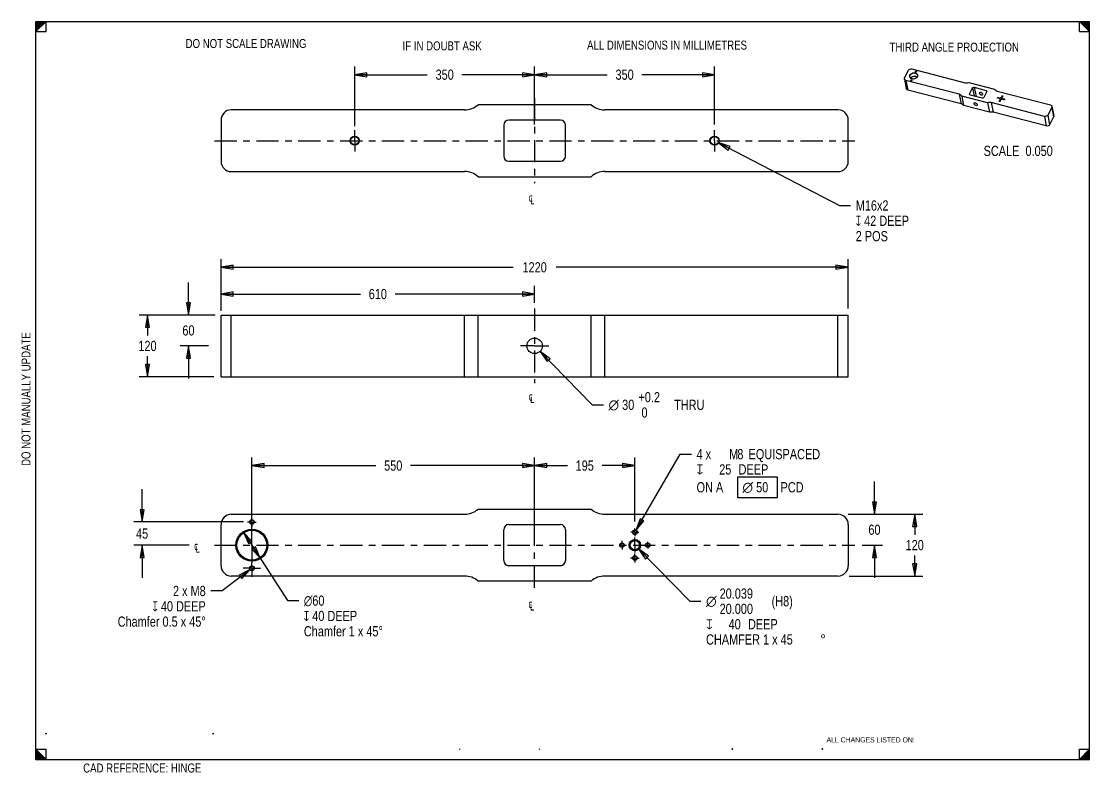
# Model space of a CAD drawing. Header units: inches. Extents: x 0.1 to 16.4, y 0.1 to 11.6.
import ezdxf

# ---------------------------------------------------------------- set-up
doc = ezdxf.new("R2010")
doc.units = ezdxf.units.IN
doc.header["$LTSCALE"] = 0.909449
doc.header["$MEASUREMENT"] = 0
doc.linetypes.add('CENTER', pattern=[0.6, 0.375, -0.075, 0.075, -0.075])
doc.layers.get('0').update_dxf_attribs({"linetype": 'CONTINUOUS'})
doc.layers.add('02___PRT_ALL_AXES', color=7, linetype='CONTINUOUS')
doc.styles.get("Standard").update_dxf_attribs({"font": 'txt', "width": 0.8})
doc.styles.add('TEXTSTYLE_1', font='gdt', dxfattribs={"width": 0.8})
doc.dimstyles.new('DIMSTYLE_1', dxfattribs={"dimtxt": 0.15625, "dimasz": 0.1875, "dimexe": 0.125, "dimexo": 0.0625, "dimgap": 0.078125, "dimtad": 0, "dimtih": 1, "dimtoh": 1, "dimlfac": 5, "dimzin": 4, "dimdsep": 46, "dimtxsty": 'STANDARD', "dimblk": 'CLOSED', "dimblk1": 'CLOSED', "dimblk2": 'CLOSED', "dimcen": 0.09, "dimadec": 0, "dimazin": 0, "dimtp": 0.01, "dimtm": 0.01, "dimtfac": 1, "dimtofl": 0, "dimtmove": 0, "dimatfit": 3, "dimldrblk": 'CLOSED', "dimfxl": 1, "dimtolj": 1, "dimtzin": 4, "dimarcsym": 0})
doc.dimstyles.new('DIMSTYLE_2', dxfattribs={"dimtxt": 0.15625, "dimasz": 0.1875, "dimexe": 0.125, "dimexo": 0.0625, "dimgap": 0.09, "dimtad": 0, "dimtih": 1, "dimtoh": 1, "dimlfac": 5, "dimzin": 4, "dimdsep": 46, "dimtxsty": 'STANDARD', "dimblk": 'CLOSED', "dimblk1": 'CLOSED', "dimblk2": 'CLOSED', "dimcen": 0.09, "dimadec": 0, "dimazin": 0, "dimtol": 1, "dimtp": 0.2, "dimtfac": 1, "dimtofl": 0, "dimtmove": 0, "dimatfit": 2, "dimldrblk": 'CLOSED', "dimfxl": 1, "dimtolj": 1, "dimtzin": 4, "dimarcsym": 0})
doc.dimstyles.new('DIMSTYLE_3', dxfattribs={"dimtxt": 0.15625, "dimasz": 0.1875, "dimexe": 0.125, "dimexo": 0.0625, "dimgap": 0.09, "dimtad": 0, "dimtih": 1, "dimtoh": 1, "dimlfac": 5, "dimzin": 4, "dimdsep": 46, "dimtxsty": 'STANDARD', "dimblk": 'CLOSED', "dimblk1": 'CLOSED', "dimblk2": 'CLOSED', "dimcen": 0.09, "dimadec": 0, "dimazin": 0, "dimtp": 0.01, "dimtm": 0.01, "dimtfac": 1, "dimtmove": 0, "dimatfit": 2, "dimldrblk": 'CLOSED', "dimfxl": 1, "dimtolj": 1, "dimtzin": 4, "dimarcsym": 0})
doc.dimstyles.new('DIMSTYLE_4', dxfattribs={"dimtxt": 0.15625, "dimasz": 0.1875, "dimexe": 0.125, "dimexo": 0.0625, "dimgap": 0.09, "dimtad": 0, "dimtih": 1, "dimtoh": 1, "dimlfac": 5, "dimzin": 4, "dimdsep": 46, "dimtxsty": 'STANDARD', "dimblk": 'CLOSED', "dimblk1": 'CLOSED', "dimblk2": 'CLOSED', "dimcen": 0.09, "dimadec": 0, "dimazin": 0, "dimlim": 1, "dimtp": 0.0195, "dimtm": 0.0195, "dimtfac": 1, "dimtofl": 0, "dimtmove": 0, "dimatfit": 2, "dimldrblk": 'CLOSED', "dimfxl": 1, "dimtolj": 1, "dimtzin": 4, "dimarcsym": 0})
doc.dimstyles.new('DIMSTYLE_5', dxfattribs={"dimtxt": 0.15625, "dimasz": 0.1875, "dimexe": 0.125, "dimexo": 0.0625, "dimgap": 0.09, "dimtad": 0, "dimtih": 1, "dimtoh": 1, "dimlfac": 5, "dimzin": 4, "dimdsep": 46, "dimtxsty": 'STANDARD', "dimblk": 'CLOSED', "dimblk1": 'CLOSED', "dimblk2": 'CLOSED', "dimcen": 0.09, "dimadec": 0, "dimazin": 0, "dimtp": 0.01, "dimtm": 0.01, "dimtfac": 1, "dimtofl": 0, "dimtmove": 0, "dimatfit": 2, "dimldrblk": 'CLOSED', "dimfxl": 1, "dimtolj": 1, "dimtzin": 4, "dimarcsym": 0})

# ---------------------------------------------------------------- blocks, each defined once
blk = doc.blocks.new('_CLOSED')
at = {"color": 0, "linetype": 'BYBLOCK'}
for p, q in [((0, 0), (-1, 0.167)), ((-1, 0.167), (-1, -0.167)), ((-1, -0.167), (0, 0)), ((-1, 0), (0, 0))]:
    blk.add_line(p, q, dxfattribs=at)
blk = doc.blocks.new('*D0')
at = {"color": 2, "linetype": 'CONTINUOUS'}
for p, q in [((3.025, 7.079), (1.862, 7.079)), ((1.987, 7.079), (1.987, 6.763)), ((1.987, 6.134), (1.987, 6.45)), ((3.002, 6.134), (1.862, 6.134))]:
    blk.add_line(p, q, dxfattribs=at)
at = {"color": 2, "linetype": 'CONTINUOUS', "xscale": 0.1875, "yscale": 0.1875, "zscale": 0.1875}
for p, rotation in [((1.987, 7.079), 90), ((1.987, 6.134), 270)]:
    blk.add_blockref('_CLOSED', p, dxfattribs=dict(at, rotation=rotation))
at = {"color": 2, "linetype": 'CONTINUOUS', "insert": (1.987, 6.684), "char_height": 0.1562, "width": 0.375, "attachment_point": 2, "line_spacing_factor": 0.9}
blk.add_mtext('120', dxfattribs=at)
blk = doc.blocks.new('*D1')
at = {"color": 2, "linetype": 'CONTINUOUS'}
for p, q in [((12.72, 4.028), (13.863, 4.028)), ((13.738, 4.028), (13.738, 3.712)), ((13.738, 3.083), (13.738, 3.399)), ((12.734, 3.083), (13.863, 3.083))]:
    blk.add_line(p, q, dxfattribs=at)
at = {"color": 2, "linetype": 'CONTINUOUS', "xscale": 0.1875, "yscale": 0.1875, "zscale": 0.1875}
for p, rotation in [((13.738, 4.028), 90), ((13.738, 3.083), 270)]:
    blk.add_blockref('_CLOSED', p, dxfattribs=dict(at, rotation=rotation))
at = {"color": 2, "linetype": 'CONTINUOUS', "insert": (13.738, 3.634), "char_height": 0.1562, "width": 0.375, "attachment_point": 2, "line_spacing_factor": 0.9}
blk.add_mtext('120', dxfattribs=at)
blk = doc.blocks.new('*D2')
at = {"color": 2, "linetype": 'CONTINUOUS'}
for p, q in [((3.114, 7.477), (3.114, 7.935)), ((12.72, 7.178), (12.72, 7.935)), ((3.114, 7.81), (7.589, 7.81)), ((12.72, 7.81), (8.245, 7.81))]:
    blk.add_line(p, q, dxfattribs=at)
at = {"color": 2, "linetype": 'CONTINUOUS', "xscale": 0.1875, "yscale": 0.1875, "zscale": 0.1875, "rotation": 180}
blk.add_blockref('_CLOSED', (3.114, 7.81), dxfattribs=at)
at = {"color": 2, "linetype": 'CONTINUOUS', "xscale": 0.1875, "yscale": 0.1875, "zscale": 0.1875}
blk.add_blockref('_CLOSED', (12.72, 7.81), dxfattribs=at)
at = {"color": 2, "linetype": 'CONTINUOUS', "insert": (7.917, 7.888), "char_height": 0.1562, "width": 0.5, "attachment_point": 2, "line_spacing_factor": 0.9}
blk.add_mtext('1220', dxfattribs=at)
blk = doc.blocks.new('*D3')
at = {"color": 2, "linetype": 'CONTINUOUS'}
for p, q in [((13.121, 4.028), (13.121, 4.528)), ((12.996, 4.028), (13.303, 4.028)), ((12.931, 3.555), (13.246, 3.555)), ((13.121, 3.555), (13.121, 3.055))]:
    blk.add_line(p, q, dxfattribs=at)
at = {"color": 2, "linetype": 'CONTINUOUS', "xscale": 0.1875, "yscale": 0.1875, "zscale": 0.1875}
for p, rotation in [((13.121, 4.028), 270), ((13.121, 3.555), 90)]:
    blk.add_blockref('_CLOSED', p, dxfattribs=dict(at, rotation=rotation))
at = {"color": 2, "linetype": 'CONTINUOUS', "insert": (13.121, 3.87), "char_height": 0.1562, "width": 0.25, "attachment_point": 2, "line_spacing_factor": 0.9}
blk.add_mtext('60', dxfattribs=at)
blk = doc.blocks.new('*D4')
at = {"color": 2, "linetype": 'CONTINUOUS'}
for p, q in [((3.114, 7.143), (3.114, 7.525)), ((3.114, 7.4), (5.249, 7.4)), ((7.917, 7.4), (5.781, 7.4)), ((7.917, 7.263), (7.917, 7.525))]:
    blk.add_line(p, q, dxfattribs=at)
at = {"color": 2, "linetype": 'CONTINUOUS', "xscale": 0.1875, "yscale": 0.1875, "zscale": 0.1875, "rotation": 180}
blk.add_blockref('_CLOSED', (3.114, 7.4), dxfattribs=at)
at = {"color": 2, "linetype": 'CONTINUOUS', "xscale": 0.1875, "yscale": 0.1875, "zscale": 0.1875}
blk.add_blockref('_CLOSED', (7.917, 7.4), dxfattribs=at)
at = {"color": 2, "linetype": 'CONTINUOUS', "insert": (5.515, 7.478), "char_height": 0.1562, "width": 0.375, "attachment_point": 2, "line_spacing_factor": 0.9}
blk.add_mtext('610', dxfattribs=at)
blk = doc.blocks.new('*D5')
at = {"color": 2, "linetype": 'CONTINUOUS'}
for p, q in [((7.999, 6.522), (8.798, 5.704)), ((8.798, 5.704), (8.97, 5.704))]:
    blk.add_line(p, q, dxfattribs=at)
at = {"color": 2, "linetype": 'CONTINUOUS', "xscale": 0.1875, "yscale": 0.1875, "zscale": 0.1875, "rotation": 134.3257008964}
blk.add_blockref('_CLOSED', (7.999, 6.522), dxfattribs=at)
at = {"color": 2, "linetype": 'CONTINUOUS', "width": 0.8}
for s, p in [('+0.2', (9.507, 5.743)), ('30', (9.257, 5.626)), (' THRU', (10.007, 5.626)), (' 0', (9.507, 5.508))]:
    blk.add_text(s, height=0.1562, dxfattribs=at).set_placement(p)
at = {"color": 2, "linetype": 'CONTINUOUS', "style": 'TEXTSTYLE_1'}
blk.add_text('n', height=0.156, dxfattribs=at).set_placement((9.048, 5.626))
blk = doc.blocks.new('*D6')
at = {"color": 2, "linetype": 'CONTINUOUS'}
for p, q in [((2.614, 7.079), (2.614, 7.579)), ((2.86, 7.079), (2.489, 7.079)), ((2.924, 6.606), (2.489, 6.606)), ((2.614, 6.606), (2.614, 6.106))]:
    blk.add_line(p, q, dxfattribs=at)
at = {"color": 2, "linetype": 'CONTINUOUS', "xscale": 0.1875, "yscale": 0.1875, "zscale": 0.1875}
for p, rotation in [((2.614, 7.079), 270), ((2.614, 6.606), 90)]:
    blk.add_blockref('_CLOSED', p, dxfattribs=dict(at, rotation=rotation))
at = {"color": 2, "linetype": 'CONTINUOUS', "insert": (2.614, 6.921), "char_height": 0.1562, "width": 0.25, "attachment_point": 2, "line_spacing_factor": 0.9}
blk.add_mtext('60', dxfattribs=at)
blk = doc.blocks.new('*D7')
at = {"color": 2, "linetype": 'CONTINUOUS'}
for p, q in [((3.586, 3.618), (3.586, 4.899)), ((3.586, 4.774), (5.486, 4.774)), ((7.917, 4.774), (6.017, 4.774)), ((7.917, 3.618), (7.917, 4.899))]:
    blk.add_line(p, q, dxfattribs=at)
at = {"color": 2, "linetype": 'CONTINUOUS', "xscale": 0.1875, "yscale": 0.1875, "zscale": 0.1875, "rotation": 180}
blk.add_blockref('_CLOSED', (3.586, 4.774), dxfattribs=at)
at = {"color": 2, "linetype": 'CONTINUOUS', "xscale": 0.1875, "yscale": 0.1875, "zscale": 0.1875}
blk.add_blockref('_CLOSED', (7.917, 4.774), dxfattribs=at)
at = {"color": 2, "linetype": 'CONTINUOUS', "insert": (5.751, 4.852), "char_height": 0.1562, "width": 0.375, "attachment_point": 2, "line_spacing_factor": 0.9}
blk.add_mtext('550', dxfattribs=at)
blk = doc.blocks.new('*D8')
at = {"color": 2, "linetype": 'CONTINUOUS'}
for p, q in [((3.458, 3.754), (3.586, 3.555)), ((3.714, 3.357), (3.586, 3.555)), ((3.586, 3.555), (4.132, 2.706)), ((4.132, 2.706), (4.304, 2.706))]:
    blk.add_line(p, q, dxfattribs=at)
at = {"color": 2, "linetype": 'CONTINUOUS', "xscale": 0.1875, "yscale": 0.1875, "zscale": 0.1875}
for p, rotation in [((3.458, 3.754), 122.7430976659), ((3.714, 3.357), 302.7430976659)]:
    blk.add_blockref('_CLOSED', p, dxfattribs=dict(at, rotation=rotation))
at = {"color": 2, "linetype": 'CONTINUOUS', "insert": (4.382, 2.784), "char_height": 0.15625, "width": 1.85417, "attachment_point": 1, "line_spacing_factor": 0.9, "style": 'TEXTSTYLE_1'}
blk.add_mtext('{\\Fgdt;n}\\Ftxt;60\\P\\Fgdt;{\\Fgdt;x}\\Ftxt; 40 DEEP\\PChamfer 1 x 45\\Fgdt;{\\Fgdt;~}', dxfattribs=at)
blk = doc.blocks.new('*D9')
at = {"color": 2, "linetype": 'CONTINUOUS'}
for p, q in [((1.904, 3.91), (1.904, 4.41)), ((3.459, 3.91), (1.779, 3.91)), ((2.624, 3.555), (1.779, 3.555)), ((1.904, 3.555), (1.904, 3.055))]:
    blk.add_line(p, q, dxfattribs=at)
at = {"color": 2, "linetype": 'CONTINUOUS', "xscale": 0.1875, "yscale": 0.1875, "zscale": 0.1875}
for p, rotation in [((1.904, 3.91), 270), ((1.904, 3.555), 90)]:
    blk.add_blockref('_CLOSED', p, dxfattribs=dict(at, rotation=rotation))
at = {"color": 2, "linetype": 'CONTINUOUS', "insert": (1.904, 3.811), "char_height": 0.1562, "width": 0.25, "attachment_point": 2, "line_spacing_factor": 0.9}
blk.add_mtext('45', dxfattribs=at)
blk = doc.blocks.new('*D10')
at = {"color": 2, "linetype": 'CONTINUOUS'}
for p, q in [((9.507, 3.499), (10.292, 2.697)), ((10.292, 2.697), (10.464, 2.697))]:
    blk.add_line(p, q, dxfattribs=at)
at = {"color": 2, "linetype": 'CONTINUOUS', "xscale": 0.1875, "yscale": 0.1875, "zscale": 0.1875, "rotation": 134.3807014374}
blk.add_blockref('_CLOSED', (9.507, 3.499), dxfattribs=at)
at = {"color": 2, "linetype": 'CONTINUOUS', "width": 0.8}
for s, height, p in [('20.039', 0.1562, (10.75, 2.736)), (' (H8)', 0.1562, (11.5, 2.619)), ('20.000', 0.1562, (10.75, 2.502)), ('40', 0.1562, (10.888, 2.267)), (' DEEP', 0.1562, (11.138, 2.267)), ('CHAMFER 1 x 45', 0.15625, (10.542, 2.033))]:
    blk.add_text(s, height=height, dxfattribs=at).set_placement(p)
at = {"color": 2, "linetype": 'CONTINUOUS', "style": 'TEXTSTYLE_1'}
for s, p in [('n', (10.542, 2.619)), ('x', (10.542, 2.267)), ('~', (12.292, 2.033))]:
    blk.add_text(s, height=0.156, dxfattribs=at).set_placement(p)
blk = doc.blocks.new('*D11')
at = {"color": 2, "linetype": 'CONTINUOUS'}
for p, q in [((7.917, 3.618), (7.917, 4.899)), ((7.917, 4.774), (8.419, 4.774)), ((9.452, 4.774), (8.95, 4.774)), ((9.452, 3.915), (9.452, 4.899))]:
    blk.add_line(p, q, dxfattribs=at)
at = {"color": 2, "linetype": 'CONTINUOUS', "xscale": 0.1875, "yscale": 0.1875, "zscale": 0.1875, "rotation": 180}
blk.add_blockref('_CLOSED', (7.917, 4.774), dxfattribs=at)
at = {"color": 2, "linetype": 'CONTINUOUS', "xscale": 0.1875, "yscale": 0.1875, "zscale": 0.1875}
blk.add_blockref('_CLOSED', (9.452, 4.774), dxfattribs=at)
at = {"color": 2, "linetype": 'CONTINUOUS', "insert": (8.684, 4.852), "char_height": 0.1562, "width": 0.375, "attachment_point": 2, "line_spacing_factor": 0.9}
blk.add_mtext('195', dxfattribs=at)
blk = doc.blocks.new('*D12')
at = {"color": 2, "linetype": 'CONTINUOUS'}
for p, q in [((9.468, 3.78), (10.147, 4.95)), ((10.147, 4.95), (10.319, 4.95))]:
    blk.add_line(p, q, dxfattribs=at)
at = {"color": 2, "linetype": 'CONTINUOUS', "xscale": 0.1875, "yscale": 0.1875, "zscale": 0.1875, "rotation": 239.8619038194}
blk.add_blockref('_CLOSED', (9.468, 3.78), dxfattribs=at)
at = {"color": 2, "linetype": 'CONTINUOUS', "width": 0.8}
for s, height, p in [('4 x ', 0.1562, (10.397, 4.871)), ('M', 0.156, (10.897, 4.871)), ('8', 0.156, (11.022, 4.871)), (' EQUISPACED', 0.15625, (11.147, 4.871)), ('25', 0.1562, (10.744, 4.637)), (' DEEP', 0.1562, (10.994, 4.637)), ('ON A ', 0.1562, (10.397, 4.364)), ('50', 0.1562, (11.309, 4.364)), (' PCD', 0.1562, (11.637, 4.364))]:
    blk.add_text(s, height=height, dxfattribs=at).set_placement(p)
at = {"color": 2, "linetype": 'CONTINUOUS', "style": 'TEXTSTYLE_1'}
for s, p in [('x', (10.397, 4.637)), ('n', (11.1, 4.364))]:
    blk.add_text(s, height=0.156, dxfattribs=at).set_placement(p)
blk = doc.blocks.new('*D13')
at = {"color": 2, "linetype": 'CONTINUOUS'}
for p, q in [((10.729, 9.719), (12.585, 8.756)), ((12.585, 8.756), (12.757, 8.756))]:
    blk.add_line(p, q, dxfattribs=at)
at = {"color": 2, "linetype": 'CONTINUOUS', "xscale": 0.1875, "yscale": 0.1875, "zscale": 0.1875, "rotation": 152.580133583}
blk.add_blockref('_CLOSED', (10.729, 9.719), dxfattribs=at)
at = {"color": 2, "linetype": 'CONTINUOUS', "insert": (12.835, 8.834), "char_height": 0.15625, "width": 1.22135, "attachment_point": 1, "line_spacing_factor": 0.9}
blk.add_mtext('M16x2\\P\\Fgdt;{\\Fgdt;x}\\Ftxt; 42 DEEP\\P2 POS', dxfattribs=at)
blk = doc.blocks.new('*D14')
at = {"color": 2, "linetype": 'CONTINUOUS'}
for p, q in [((7.917, 9.994), (7.917, 10.883)), ((10.673, 9.994), (10.673, 10.883)), ((7.917, 10.758), (9.029, 10.758)), ((10.673, 10.758), (9.56, 10.758))]:
    blk.add_line(p, q, dxfattribs=at)
at = {"color": 2, "linetype": 'CONTINUOUS', "xscale": 0.1875, "yscale": 0.1875, "zscale": 0.1875, "rotation": 180}
blk.add_blockref('_CLOSED', (7.917, 10.758), dxfattribs=at)
at = {"color": 2, "linetype": 'CONTINUOUS', "xscale": 0.1875, "yscale": 0.1875, "zscale": 0.1875}
blk.add_blockref('_CLOSED', (10.673, 10.758), dxfattribs=at)
at = {"color": 2, "linetype": 'CONTINUOUS', "insert": (9.295, 10.837), "char_height": 0.1562, "width": 0.375, "attachment_point": 2, "line_spacing_factor": 0.9}
blk.add_mtext('350', dxfattribs=at)
blk = doc.blocks.new('*D15')
at = {"color": 2, "linetype": 'CONTINUOUS'}
for p, q in [((5.161, 9.971), (5.161, 10.883)), ((7.917, 9.994), (7.917, 10.883)), ((5.161, 10.758), (6.273, 10.758)), ((7.917, 10.758), (6.804, 10.758))]:
    blk.add_line(p, q, dxfattribs=at)
at = {"color": 2, "linetype": 'CONTINUOUS', "xscale": 0.1875, "yscale": 0.1875, "zscale": 0.1875, "rotation": 180}
blk.add_blockref('_CLOSED', (5.161, 10.758), dxfattribs=at)
at = {"color": 2, "linetype": 'CONTINUOUS', "xscale": 0.1875, "yscale": 0.1875, "zscale": 0.1875}
blk.add_blockref('_CLOSED', (7.917, 10.758), dxfattribs=at)
at = {"color": 2, "linetype": 'CONTINUOUS', "insert": (6.539, 10.837), "char_height": 0.1562, "width": 0.375, "attachment_point": 2, "line_spacing_factor": 0.9}
blk.add_mtext('350', dxfattribs=at)
blk = doc.blocks.new('*D16')
at = {"color": 2, "linetype": 'CONTINUOUS'}
for p, q in [((3.561, 3.182), (3.129, 2.854)), ((3.129, 2.854), (2.957, 2.854))]:
    blk.add_line(p, q, dxfattribs=at)
at = {"color": 2, "linetype": 'CONTINUOUS', "xscale": 0.1875, "yscale": 0.1875, "zscale": 0.1875, "rotation": 37.1835352876}
blk.add_blockref('_CLOSED', (3.561, 3.182), dxfattribs=at)
at = {"color": 2, "linetype": 'CONTINUOUS', "insert": (2.879, 2.932), "char_height": 0.15625, "width": 2.22917, "attachment_point": 3, "line_spacing_factor": 0.9}
blk.add_mtext('2 x M8\\P\\Fgdt;{\\Fgdt;x}\\Ftxt; 40 DEEP\\PChamfer 0.5 x 45\\Fgdt;{\\Fgdt;~}\\Ftxt; ', dxfattribs=at)

msp = doc.modelspace()

# ---------------------------------------------------------------- hatches: boundary and pattern name
at = {"linetype": 'CONTINUOUS'}
h = msp.add_hatch(color=2, dxfattribs=at)
edge = h.paths.add_edge_path()
edge.add_line((0.2756, 11.5748), (0.4331, 11.5748))
edge.add_line((0.2756, 11.4173), (0.2756, 11.5748))
edge.add_line((0.2756, 11.4173), (0.4331, 11.5748))
h = msp.add_hatch(color=2, dxfattribs=at)
edge = h.paths.add_edge_path()
edge.add_line((16.4173, 11.4173), (16.4173, 11.5748))
edge.add_line((16.2598, 11.5748), (16.4173, 11.4173))
edge.add_line((16.2598, 11.5748), (16.4173, 11.5748))
h = msp.add_hatch(color=2, dxfattribs=at)
edge = h.paths.add_edge_path()
edge.add_line((0.2756, 0.2756), (0.2756, 0.4331))
edge.add_line((0.2756, 0.2756), (0.4331, 0.2756))
edge.add_line((0.4331, 0.2756), (0.2756, 0.4331))
msp.add_hatch(color=2, dxfattribs=at).paths.add_polyline_path([(16.4173, 0.2756), (16.4173, 0.4331), (16.2598, 0.2756)])

# ---------------------------------------------------------------- linework, layer by layer
at = {"color": 7, "linetype": 'CONTINUOUS'}
for p, q in [((0.2756, 11.4173), (0.4331, 11.5748)), ((0.2756, 11.4173), (0.2756, 11.5748)), ((0.2756, 11.5748), (0.4331, 11.5748)), ((0.4331, 11.4173), (0.4331, 11.5748)), ((0.4331, 11.5748), (16.2598, 11.5748)), ((16.2598, 11.5748), (16.4173, 11.5748)), ((16.2598, 11.5748), (16.4173, 11.4173)), ((16.2598, 11.4173), (16.2598, 11.5748)), ((16.4173, 11.4173), (16.4173, 11.5748)), ((0.2756, 0.4331), (0.2756, 11.4173)), ((0.2756, 11.4173), (0.4331, 11.4173)), ((16.2598, 11.4173), (16.4173, 11.4173)), ((16.4173, 0.4331), (16.4173, 11.4173)), ((13.583, 10.7083), (13.6444, 10.8264)), ((13.6956, 10.8465), (14.5105, 10.635)), ((13.5803, 10.6914), (13.6093, 10.5453)), ((13.6036, 10.6695), (13.6325, 10.5235)), ((14.4185, 10.458), (13.6036, 10.6695)), ((14.5657, 10.6374), (14.961, 10.5348)), ((14.4474, 10.3119), (13.6325, 10.5235)), ((14.5788, 10.4666), (14.6249, 10.5551)), ((14.6249, 10.5551), (14.6494, 10.4315)), ((14.6505, 10.5652), (14.6785, 10.424)), ((14.6505, 10.5652), (14.8302, 10.5185)), ((14.8405, 10.4991), (14.7945, 10.4106)), ((14.8302, 10.5185), (14.8358, 10.4901)), ((15.0009, 10.5077), (15.8158, 10.2962)), ((14.4185, 10.458), (14.4474, 10.3119)), ((14.4583, 10.4309), (14.4873, 10.2848)), ((14.8536, 10.3283), (14.4583, 10.4309)), ((14.5788, 10.4666), (14.5819, 10.4511)), ((14.7688, 10.4005), (14.5891, 10.4472)), ((14.8536, 10.3283), (14.8826, 10.1822)), ((15.7237, 10.1192), (14.9088, 10.3307)), ((14.9088, 10.3307), (14.9378, 10.1846)), ((6.8422, 10.2203), (3.271, 10.2203)), ((8.7828, 10.299), (7.0505, 10.299)), ((12.5624, 10.2203), (8.9912, 10.2203)), ((14.8826, 10.1822), (14.4873, 10.2848)), ((15.7527, 9.9731), (14.9378, 10.1846)), ((15.8364, 10.2573), (15.775, 10.1393)), ((15.8364, 10.2573), (15.8653, 10.1113)), ((15.839, 10.2743), (15.868, 10.1283)), ((3.1135, 10.0628), (3.1135, 9.4329)), ((7.4442, 9.9841), (7.4442, 9.5116)), ((8.3104, 10.0628), (7.523, 10.0628)), ((8.3891, 9.5116), (8.3891, 9.9841)), ((12.7198, 9.4329), (12.7198, 10.0628)), ((15.7237, 10.1192), (15.7527, 9.9731)), ((15.775, 10.1393), (15.8039, 9.9933)), ((15.8653, 10.1113), (15.8039, 9.9933)), ((7.523, 9.4329), (8.3104, 9.4329)), ((3.271, 9.2754), (6.8422, 9.2754)), ((7.0505, 9.1967), (8.7828, 9.1967)), ((8.9912, 9.2754), (12.5624, 9.2754)), ((3.1135, 6.1339), (3.1135, 7.0787)), ((3.1135, 7.0787), (12.7198, 7.0787)), ((3.271, 6.1339), (3.271, 7.0787)), ((6.8422, 6.1339), (6.8422, 7.0787)), ((7.0505, 6.1339), (7.0505, 7.0787)), ((8.7828, 6.1339), (8.7828, 7.0787)), ((8.9912, 6.1339), (8.9912, 7.0787)), ((12.5624, 6.1339), (12.5624, 7.0787)), ((12.7198, 6.1339), (12.7198, 7.0787)), ((3.1135, 6.1339), (12.7198, 6.1339)), ((7.0505, 4.1066), (8.7828, 4.1066)), ((3.271, 4.0279), (6.8422, 4.0279)), ((8.9912, 4.0279), (12.5624, 4.0279)), ((3.1135, 3.2405), (3.1135, 3.8704)), ((7.4442, 3.3192), (7.4442, 3.7916)), ((7.523, 3.8704), (8.3104, 3.8704)), ((8.3891, 3.7916), (8.3891, 3.3192)), ((12.7198, 3.8704), (12.7198, 3.2405)), ((8.3104, 3.2405), (7.523, 3.2405)), ((6.8422, 3.083), (3.271, 3.083)), ((8.7828, 3.0042), (7.0505, 3.0042)), ((12.5624, 3.083), (8.9912, 3.083)), ((0.4392, 0.6631), (0.4269, 0.6754)), ((0.4392, 0.6754), (0.4269, 0.6631)), ((2.9983, 0.6631), (2.986, 0.6754)), ((2.9983, 0.6754), (2.986, 0.6631)), ((0.4331, 0.2756), (0.2756, 0.4331)), ((0.2756, 0.2756), (0.2756, 0.4331)), ((0.2756, 0.4331), (0.4331, 0.4331)), ((0.4331, 0.2756), (0.4331, 0.4331)), ((6.7778, 0.4269), (6.7655, 0.4392)), ((6.7778, 0.4392), (6.7655, 0.4269)), ((7.9983, 0.4269), (7.986, 0.4392)), ((7.9983, 0.4392), (7.986, 0.4269)), ((10.951, 0.4269), (10.9387, 0.4392)), ((10.951, 0.4392), (10.9387, 0.4269)), ((12.329, 0.4269), (12.3167, 0.4392)), ((12.329, 0.4392), (12.3167, 0.4269)), ((16.4173, 0.4331), (16.2598, 0.2756)), ((16.2598, 0.4331), (16.4173, 0.4331)), ((16.2598, 0.2756), (16.2598, 0.4331)), ((16.4173, 0.2756), (16.4173, 0.4331)), ((0.2756, 0.2756), (0.4331, 0.2756)), ((0.4331, 0.2756), (16.2598, 0.2756)), ((16.2598, 0.2756), (16.4173, 0.2756))]:
    msp.add_line(p, q, dxfattribs=at)
at = {"color": 2, "linetype": 'CONTINUOUS'}
msp.add_lwpolyline([(11.0222, 4.2855), (11.6368, 4.2855), (11.6368, 4.598), (11.0222, 4.598), (11.0222, 4.2855)], dxfattribs=at)
at = {"color": 7, "linetype": 'CONTINUOUS'}
for centre, radius in [((5.1608, 9.7478), 0.0709), ((10.6726, 9.7478), 0.0709), ((5.1608, 9.7478), 0.063), ((10.6726, 9.7478), 0.063), ((3.586, 3.9098), 0.0354), ((3.586, 3.9098), 0.0315), ((3.586, 3.5554), 0.2441), ((3.586, 3.5554), 0.2362), ((3.586, 3.5554), 0.2283), ((9.4521, 3.7523), 0.0354), ((9.4521, 3.7523), 0.0315), ((9.4521, 3.5554), 0.0867), ((9.4521, 3.5554), 0.0788), ((9.4521, 3.5554), 0.0709), ((9.2553, 3.5554), 0.0354), ((9.2553, 3.5554), 0.0315), ((9.649, 3.5554), 0.0354), ((9.649, 3.5554), 0.0315), ((9.4521, 3.3586), 0.0354), ((9.4521, 3.3586), 0.0315), ((3.586, 3.2011), 0.0354), ((3.586, 3.2011), 0.0315)]:
    msp.add_circle(centre, radius, dxfattribs=at)
for centre, radius, start, end in [((13.7581, 10.806), 0.00585, 332.50635, 338.15665), ((13.7171, 10.6851), 0.0452, 152.52393, 153.23094), ((13.7178, 10.684), 0.0437, 152.52409, 153.03002), ((13.6891, 10.6732), 0.00585, 332.50635, 338.15665), ((13.7357, 10.7449), 0.045, 332.52254, 334.10663), ((13.735, 10.7468), 0.0475, 330.75808, 332.52018), ((13.7454, 10.7441), 0.0367, 8.6562, 9.66201), ((15.0172, 10.4038), 0.00585, 332.50635, 338.15665), ((15.043, 10.3552), 0.00585, 332.50635, 338.15665), ((15.0645, 10.3947), 0.0172, 327.55093, 332.49076), ((15.0678, 10.3922), 0.0121, 356.016, 11.14844), ((15.0813, 10.429), 0.00585, 332.50635, 338.15665), ((15.1071, 10.3805), 0.00585, 332.50635, 338.15665), ((3.271, 10.0628), 0.1575, 90, 180), ((6.8422, 10.5352), 0.315, 270, 311.40962), ((8.9912, 10.5352), 0.315, 228.59038, 270), ((12.5624, 10.0628), 0.1575, 0, 90), ((7.523, 9.9841), 0.0787, 90, 180), ((8.3104, 9.9841), 0.0787, 0, 90), ((7.523, 9.5116), 0.0787, 180, 270), ((8.3104, 9.5116), 0.0787, 270, 360), ((3.271, 9.4329), 0.1575, 180, 270), ((12.5624, 9.4329), 0.1575, 270, 360), ((6.8422, 8.9604), 0.315, 48.59038, 90), ((8.9912, 8.9604), 0.315, 90, 131.40962), ((6.8422, 4.3428), 0.315, 270, 311.40962), ((8.9912, 4.3428), 0.315, 228.59038, 270), ((3.271, 3.8704), 0.1575, 90, 180), ((12.5624, 3.8704), 0.1575, 0, 90), ((7.523, 3.7916), 0.0787, 90, 180), ((8.3104, 3.7916), 0.0787, 0, 90), ((7.523, 3.3192), 0.0787, 180, 270), ((8.3104, 3.3192), 0.0787, 270, 360), ((3.271, 3.2405), 0.1575, 180, 270), ((12.5624, 3.2405), 0.1575, 270, 360), ((6.8422, 2.768), 0.315, 48.59038, 90), ((8.9912, 2.768), 0.315, 90, 131.40962)]:
    msp.add_arc(centre, radius, start, end, dxfattribs=at)
for points, knots in [([(13.6444, 10.8264), (13.6487, 10.8347), (13.6654, 10.8476), (13.686, 10.8491), (13.6956, 10.8465)], [0, 0, 0, 0, 0.4832357, 1, 1, 1, 1]), ([(13.7525, 10.7991), (13.7507, 10.7996), (13.747, 10.8018), (13.7471, 10.8063), (13.7479, 10.8079)], [0, 0, 0, 0, 0.5230441, 1, 1, 1, 1]), ([(13.7479, 10.8079), (13.7494, 10.8107), (13.7557, 10.8142), (13.7628, 10.8116), (13.7641, 10.809)], [0, 0, 0, 0, 0.5168981, 1, 1, 1, 1]), ([(13.759, 10.7997), (13.7569, 10.7988), (13.7524, 10.7984), (13.7488, 10.8018), (13.7484, 10.8036)], [0, 0, 0, 0, 0.546074, 1, 1, 1, 1]), ([(13.7489, 10.807), (13.7503, 10.8097), (13.7566, 10.8132), (13.7633, 10.8094), (13.7638, 10.8067)], [0, 0, 0, 0, 0.5298667, 1, 1, 1, 1]), ([(13.6036, 10.6695), (13.5979, 10.671), (13.5874, 10.676), (13.5813, 10.6862), (13.5803, 10.6914)], [0, 0, 0, 0, 0.5290082, 1, 1, 1, 1]), ([(13.6619, 10.7261), (13.6603, 10.7329), (13.6609, 10.7429), (13.6646, 10.7516), (13.6658, 10.7538)], [0, 0, 0, 0, 0.7383692, 1, 1, 1, 1]), ([(13.7765, 10.7236), (13.7708, 10.7135), (13.7512, 10.6966), (13.7149, 10.6886), (13.6795, 10.6971), (13.6643, 10.7162), (13.6619, 10.7261)], [0, 0, 0, 0, 0.2513447, 0.5244012, 0.7800401, 1, 1, 1, 1]), ([(13.6638, 10.7267), (13.6625, 10.733), (13.6633, 10.7422), (13.6668, 10.7501), (13.6678, 10.7521)], [0, 0, 0, 0, 0.7388167, 1, 1, 1, 1]), ([(13.7756, 10.7242), (13.7703, 10.714), (13.7512, 10.6969), (13.7153, 10.6889), (13.6803, 10.6974), (13.6657, 10.7168), (13.6638, 10.7267)], [0, 0, 0, 0, 0.2507858, 0.5245511, 0.7804209, 1, 1, 1, 1]), ([(13.6658, 10.7538), (13.6713, 10.7644), (13.6913, 10.7822), (13.7287, 10.7904), (13.765, 10.781), (13.7798, 10.7605), (13.7815, 10.7503)], [0, 0, 0, 0, 0.2512616, 0.5254124, 0.7808831, 1, 1, 1, 1]), ([(13.6678, 10.7521), (13.6731, 10.7623), (13.6922, 10.7794), (13.7281, 10.7875), (13.7631, 10.7789), (13.7777, 10.7595), (13.7796, 10.7496)], [0, 0, 0, 0, 0.2507858, 0.5245511, 0.7804209, 1, 1, 1, 1]), ([(13.677, 10.7059), (13.6855, 10.7222), (13.721, 10.7444), (13.7624, 10.7369), (13.7761, 10.7247)], [0, 0, 0, 0, 0.5009657, 1, 1, 1, 1]), ([(13.6835, 10.6663), (13.6816, 10.6668), (13.6779, 10.6691), (13.678, 10.6735), (13.6789, 10.6751)], [0, 0, 0, 0, 0.5230441, 1, 1, 1, 1]), ([(13.6789, 10.6751), (13.6803, 10.6779), (13.6866, 10.6815), (13.6937, 10.6788), (13.6951, 10.6762)], [0, 0, 0, 0, 0.5168981, 1, 1, 1, 1]), ([(13.679, 10.7042), (13.6872, 10.7199), (13.7214, 10.7414), (13.7613, 10.7342), (13.7746, 10.7227)], [0, 0, 0, 0, 0.5006384, 1, 1, 1, 1]), ([(13.69, 10.6669), (13.6879, 10.6661), (13.6833, 10.6656), (13.6797, 10.669), (13.6793, 10.6708)], [0, 0, 0, 0, 0.546074, 1, 1, 1, 1]), ([(13.6799, 10.6742), (13.6813, 10.677), (13.6875, 10.6804), (13.6943, 10.6766), (13.6948, 10.6739)], [0, 0, 0, 0, 0.5298667, 1, 1, 1, 1]), ([(13.7796, 10.7496), (13.7808, 10.7436), (13.7802, 10.7349), (13.7771, 10.7272), (13.7762, 10.7253)], [0, 0, 0, 0, 0.7395865, 1, 1, 1, 1]), ([(13.7816, 10.7496), (13.7825, 10.7434), (13.7816, 10.7346), (13.7782, 10.7269), (13.7772, 10.7249)], [0, 0, 0, 0, 0.7393658, 1, 1, 1, 1]), ([(14.5105, 10.635), (14.5149, 10.6339), (14.5332, 10.6306), (14.5524, 10.6329), (14.5657, 10.6374)], [0, 0, 0, 0, 0.2445998, 1, 1, 1, 1]), ([(13.6325, 10.5235), (13.6269, 10.5249), (13.6164, 10.53), (13.6103, 10.5402), (13.6093, 10.5453)], [0, 0, 0, 0, 0.5290082, 1, 1, 1, 1]), ([(14.6249, 10.5551), (14.627, 10.5592), (14.6354, 10.5657), (14.6457, 10.5664), (14.6505, 10.5652)], [0, 0, 0, 0, 0.4832357, 1, 1, 1, 1]), ([(14.8302, 10.5185), (14.8317, 10.5182), (14.8368, 10.5163), (14.8411, 10.5115), (14.8418, 10.5076)], [0, 0, 0, 0, 0.2780878, 1, 1, 1, 1]), ([(14.961, 10.5348), (14.9631, 10.5316), (14.9733, 10.5188), (14.9888, 10.5108), (15.0009, 10.5077)], [0, 0, 0, 0, 0.2357586, 1, 1, 1, 1]), ([(14.4583, 10.4309), (14.4563, 10.4341), (14.446, 10.4469), (14.4305, 10.4549), (14.4185, 10.458)], [0, 0, 0, 0, 0.2357586, 1, 1, 1, 1]), ([(14.4873, 10.2848), (14.4852, 10.2881), (14.475, 10.3009), (14.4595, 10.3088), (14.4474, 10.3119)], [0, 0, 0, 0, 0.2357586, 1, 1, 1, 1]), ([(14.5891, 10.4472), (14.5877, 10.4475), (14.5825, 10.4494), (14.5783, 10.4542), (14.5775, 10.4581)], [0, 0, 0, 0, 0.2780878, 1, 1, 1, 1]), ([(14.7945, 10.4106), (14.7923, 10.4065), (14.7839, 10.4), (14.7736, 10.3993), (14.7688, 10.4005)], [0, 0, 0, 0, 0.4832357, 1, 1, 1, 1]), ([(14.9088, 10.3307), (14.9044, 10.3318), (14.8861, 10.3351), (14.8669, 10.3328), (14.8536, 10.3283)], [0, 0, 0, 0, 0.2445998, 1, 1, 1, 1]), ([(15.0117, 10.3969), (15.0098, 10.3974), (15.0061, 10.3996), (15.0062, 10.4041), (15.007, 10.4057)], [0, 0, 0, 0, 0.5230441, 1, 1, 1, 1]), ([(15.007, 10.4057), (15.0085, 10.4085), (15.0148, 10.412), (15.0219, 10.4094), (15.0233, 10.4068)], [0, 0, 0, 0, 0.5168981, 1, 1, 1, 1]), ([(15.0181, 10.3975), (15.016, 10.3966), (15.0115, 10.3962), (15.0079, 10.3996), (15.0075, 10.4014)], [0, 0, 0, 0, 0.546074, 1, 1, 1, 1]), ([(15.008, 10.4048), (15.0095, 10.4075), (15.0157, 10.411), (15.0224, 10.4072), (15.023, 10.4045)], [0, 0, 0, 0, 0.5298667, 1, 1, 1, 1]), ([(15.0374, 10.3484), (15.0355, 10.3489), (15.0318, 10.3511), (15.0319, 10.3555), (15.0328, 10.3571)], [0, 0, 0, 0, 0.5230441, 1, 1, 1, 1]), ([(15.0328, 10.3571), (15.0342, 10.3599), (15.0405, 10.3635), (15.0476, 10.3608), (15.049, 10.3582)], [0, 0, 0, 0, 0.5168981, 1, 1, 1, 1]), ([(15.0439, 10.3489), (15.0418, 10.3481), (15.0372, 10.3477), (15.0336, 10.351), (15.0332, 10.3529)], [0, 0, 0, 0, 0.546074, 1, 1, 1, 1]), ([(15.0338, 10.3563), (15.0352, 10.359), (15.0414, 10.3624), (15.0482, 10.3586), (15.0487, 10.3559)], [0, 0, 0, 0, 0.5298667, 1, 1, 1, 1]), ([(15.0416, 10.3818), (15.0399, 10.3838), (15.0377, 10.3891), (15.039, 10.3946), (15.0402, 10.397)], [0, 0, 0, 0, 0.4938619, 1, 1, 1, 1]), ([(15.0402, 10.397), (15.0424, 10.4011), (15.0504, 10.4078), (15.0648, 10.4101), (15.0784, 10.405), (15.0819, 10.3959), (15.0814, 10.392)], [0, 0, 0, 0, 0.2558809, 0.533268, 0.7836851, 1, 1, 1, 1]), ([(15.0745, 10.3812), (15.0694, 10.3765), (15.0578, 10.3734), (15.0452, 10.3784), (15.0415, 10.384), (15.0409, 10.3868)], [0, 0, 0, 0, 0.5297766, 0.780271, 1, 1, 1, 1]), ([(15.0762, 10.382), (15.0716, 10.3775), (15.0588, 10.3724), (15.0453, 10.3771), (15.0416, 10.3818)], [0, 0, 0, 0, 0.5207107, 1, 1, 1, 1]), ([(15.0423, 10.3953), (15.0458, 10.4022), (15.0591, 10.4082), (15.074, 10.4042), (15.0789, 10.3978), (15.0796, 10.3945)], [0, 0, 0, 0, 0.5155081, 0.7762519, 1, 1, 1, 1]), ([(15.0758, 10.4221), (15.0739, 10.4226), (15.0702, 10.4249), (15.0703, 10.4293), (15.0711, 10.4309)], [0, 0, 0, 0, 0.5230441, 1, 1, 1, 1]), ([(15.0711, 10.4309), (15.0726, 10.4337), (15.0789, 10.4373), (15.086, 10.4346), (15.0874, 10.432)], [0, 0, 0, 0, 0.5168981, 1, 1, 1, 1]), ([(15.0822, 10.4227), (15.0801, 10.4219), (15.0756, 10.4214), (15.072, 10.4248), (15.0716, 10.4266)], [0, 0, 0, 0, 0.546074, 1, 1, 1, 1]), ([(15.0721, 10.43), (15.0736, 10.4328), (15.0798, 10.4362), (15.0865, 10.4324), (15.087, 10.4297)], [0, 0, 0, 0, 0.5298667, 1, 1, 1, 1]), ([(15.1015, 10.3736), (15.0996, 10.3741), (15.0959, 10.3763), (15.096, 10.3808), (15.0969, 10.3823)], [0, 0, 0, 0, 0.5230441, 1, 1, 1, 1]), ([(15.0969, 10.3823), (15.0983, 10.3851), (15.1046, 10.3887), (15.1117, 10.3861), (15.1131, 10.3834)], [0, 0, 0, 0, 0.5168981, 1, 1, 1, 1]), ([(15.108, 10.3741), (15.1059, 10.3733), (15.1013, 10.3729), (15.0977, 10.3763), (15.0973, 10.3781)], [0, 0, 0, 0, 0.546074, 1, 1, 1, 1]), ([(15.0979, 10.3815), (15.0993, 10.3842), (15.1055, 10.3876), (15.1123, 10.3838), (15.1128, 10.3812)], [0, 0, 0, 0, 0.5298667, 1, 1, 1, 1]), ([(14.9378, 10.1846), (14.9334, 10.1858), (14.9151, 10.189), (14.8959, 10.1867), (14.8826, 10.1822)], [0, 0, 0, 0, 0.2445998, 1, 1, 1, 1]), ([(15.8158, 10.2962), (15.8214, 10.2947), (15.8319, 10.2897), (15.838, 10.2795), (15.839, 10.2743)], [0, 0, 0, 0, 0.5290082, 1, 1, 1, 1]), ([(15.775, 10.1393), (15.7707, 10.131), (15.7539, 10.1181), (15.7334, 10.1166), (15.7237, 10.1192)], [0, 0, 0, 0, 0.4832357, 1, 1, 1, 1]), ([(15.8039, 9.9933), (15.7996, 9.985), (15.7829, 9.972), (15.7623, 9.9706), (15.7527, 9.9731)], [0, 0, 0, 0, 0.4832357, 1, 1, 1, 1])]:
    msp.add_open_spline(points, degree=3, knots=knots, dxfattribs=at)
for points in [[(13.7484, 10.8036), (13.7482, 10.8047), (13.7484, 10.806), (13.7489, 10.807)], [(13.7593, 10.7996), (13.7572, 10.7988), (13.7547, 10.7986), (13.7525, 10.7991)], [(13.7633, 10.8033), (13.7624, 10.8016), (13.7608, 10.8003), (13.759, 10.7997)], [(13.7621, 10.8013), (13.7613, 10.8006), (13.7603, 10.8), (13.7593, 10.7996)], [(13.7641, 10.8037), (13.7636, 10.8028), (13.7629, 10.8019), (13.7621, 10.8013)], [(13.7638, 10.8067), (13.764, 10.8057), (13.7639, 10.8047), (13.7635, 10.8038)], [(13.7641, 10.809), (13.7646, 10.8082), (13.7648, 10.8073), (13.7648, 10.8064)], [(13.7648, 10.8064), (13.7648, 10.8054), (13.7645, 10.8045), (13.7641, 10.8037)], [(13.5803, 10.6914), (13.5792, 10.697), (13.5803, 10.7033), (13.583, 10.7083)], [(13.6793, 10.6708), (13.6791, 10.672), (13.6793, 10.6732), (13.6799, 10.6742)], [(13.6902, 10.6668), (13.6881, 10.666), (13.6857, 10.6658), (13.6835, 10.6663)], [(13.6943, 10.6705), (13.6934, 10.6689), (13.6917, 10.6676), (13.69, 10.6669)], [(13.6931, 10.6685), (13.6922, 10.6678), (13.6913, 10.6672), (13.6902, 10.6668)], [(13.695, 10.6709), (13.6946, 10.67), (13.6939, 10.6692), (13.6931, 10.6685)], [(13.6948, 10.6739), (13.695, 10.673), (13.6949, 10.6719), (13.6945, 10.671)], [(13.6957, 10.6736), (13.6957, 10.6727), (13.6955, 10.6717), (13.695, 10.6709)], [(13.6951, 10.6762), (13.6955, 10.6754), (13.6957, 10.6745), (13.6957, 10.6736)], [(14.8418, 10.5076), (14.8424, 10.5048), (14.8418, 10.5017), (14.8405, 10.4991)], [(14.5775, 10.4581), (14.5769, 10.4609), (14.5775, 10.464), (14.5788, 10.4666)], [(15.0075, 10.4014), (15.0073, 10.4025), (15.0075, 10.4038), (15.008, 10.4048)], [(15.0184, 10.3974), (15.0163, 10.3966), (15.0138, 10.3964), (15.0117, 10.3969)], [(15.0224, 10.4011), (15.0216, 10.3994), (15.0199, 10.3981), (15.0181, 10.3975)], [(15.0213, 10.3991), (15.0204, 10.3984), (15.0194, 10.3978), (15.0184, 10.3974)], [(15.0232, 10.4015), (15.0227, 10.4006), (15.022, 10.3997), (15.0213, 10.3991)], [(15.023, 10.4045), (15.0231, 10.4035), (15.023, 10.4025), (15.0227, 10.4016)], [(15.0239, 10.4042), (15.0239, 10.4032), (15.0236, 10.4023), (15.0232, 10.4015)], [(15.0233, 10.4068), (15.0237, 10.406), (15.0239, 10.4051), (15.0239, 10.4042)], [(15.0332, 10.3529), (15.033, 10.354), (15.0333, 10.3553), (15.0338, 10.3563)], [(15.0441, 10.3488), (15.042, 10.348), (15.0396, 10.3478), (15.0374, 10.3484)], [(15.0409, 10.3868), (15.0404, 10.3897), (15.041, 10.3928), (15.0423, 10.3953)], [(15.0482, 10.3525), (15.0473, 10.3509), (15.0456, 10.3496), (15.0439, 10.3489)], [(15.047, 10.3505), (15.0461, 10.3498), (15.0452, 10.3492), (15.0441, 10.3488)], [(15.0489, 10.3529), (15.0485, 10.352), (15.0478, 10.3512), (15.047, 10.3505)], [(15.0487, 10.3559), (15.0489, 10.355), (15.0488, 10.354), (15.0484, 10.3531)], [(15.0496, 10.3556), (15.0496, 10.3547), (15.0494, 10.3537), (15.0489, 10.3529)], [(15.049, 10.3582), (15.0494, 10.3574), (15.0496, 10.3565), (15.0496, 10.3556)], [(15.0716, 10.4266), (15.0714, 10.4278), (15.0716, 10.429), (15.0721, 10.43)], [(15.0783, 10.386), (15.0773, 10.3842), (15.076, 10.3826), (15.0745, 10.3812)], [(15.0825, 10.4226), (15.0804, 10.4218), (15.0779, 10.4216), (15.0758, 10.4221)], [(15.0791, 10.3855), (15.0783, 10.3842), (15.0773, 10.383), (15.0762, 10.382)], [(15.0798, 10.3913), (15.0797, 10.3895), (15.0791, 10.3877), (15.0783, 10.386)], [(15.0814, 10.392), (15.0812, 10.3902), (15.0807, 10.3884), (15.0798, 10.3868)], [(15.0865, 10.4263), (15.0856, 10.4246), (15.084, 10.4234), (15.0822, 10.4227)], [(15.0854, 10.4243), (15.0845, 10.4236), (15.0835, 10.423), (15.0825, 10.4226)], [(15.0873, 10.4267), (15.0868, 10.4258), (15.0861, 10.425), (15.0854, 10.4243)], [(15.087, 10.4297), (15.0872, 10.4288), (15.0871, 10.4277), (15.0868, 10.4268)], [(15.088, 10.4294), (15.088, 10.4285), (15.0877, 10.4275), (15.0873, 10.4267)], [(15.0874, 10.432), (15.0878, 10.4312), (15.088, 10.4303), (15.088, 10.4294)], [(15.0973, 10.3781), (15.0971, 10.3792), (15.0973, 10.3805), (15.0979, 10.3815)], [(15.1082, 10.3741), (15.1061, 10.3732), (15.1037, 10.373), (15.1015, 10.3736)], [(15.1123, 10.3778), (15.1114, 10.3761), (15.1097, 10.3748), (15.108, 10.3741)], [(15.1111, 10.3758), (15.1102, 10.375), (15.1093, 10.3745), (15.1082, 10.3741)], [(15.113, 10.3781), (15.1126, 10.3772), (15.1119, 10.3764), (15.1111, 10.3758)], [(15.1128, 10.3812), (15.113, 10.3802), (15.1128, 10.3792), (15.1125, 10.3783)], [(15.1137, 10.3808), (15.1137, 10.3799), (15.1135, 10.379), (15.113, 10.3781)], [(15.1131, 10.3834), (15.1135, 10.3827), (15.1137, 10.3817), (15.1137, 10.3808)], [(15.839, 10.2743), (15.8401, 10.2687), (15.839, 10.2624), (15.8364, 10.2573)], [(15.868, 10.1283), (15.8691, 10.1227), (15.868, 10.1164), (15.8653, 10.1113)]]:
    msp.add_open_spline(points, degree=3, dxfattribs=at)
at = {"layer": '02___PRT_ALL_AXES', "color": 7, "linetype": 'CENTER'}
for p, q in [((7.9167, 10.399), (7.9167, 9.0967)), ((5.1608, 9.7478), (5.1608, 9.9108)), ((10.6726, 9.7478), (10.6726, 9.9108)), ((3.0135, 9.7478), (12.8198, 9.7478)), ((5.1608, 9.7478), (5.1608, 9.5849)), ((10.6726, 9.7478), (10.6726, 9.5849)), ((7.9167, 7.1787), (7.9167, 6.0339)), ((7.9167, 6.6063), (7.6986, 6.6063)), ((7.9167, 6.6063), (8.1348, 6.6063)), ((7.9167, 2.9042), (7.9167, 4.2066)), ((3.586, 3.9098), (3.586, 3.9767)), ((3.586, 3.9098), (3.519, 3.9098)), ((3.586, 3.9098), (3.586, 3.8428)), ((3.586, 3.9098), (3.6529, 3.9098)), ((3.586, 3.5554), (3.586, 3.8265)), ((9.4521, 3.7523), (9.4521, 3.812)), ((9.2553, 3.5554), (9.2553, 3.6226)), ((9.4521, 3.7523), (9.3923, 3.7523)), ((9.4521, 3.7523), (9.5119, 3.7523)), ((9.4521, 3.7523), (9.4521, 3.6925)), ((9.4521, 3.5554), (9.4521, 3.6703)), ((9.649, 3.5554), (9.649, 3.6081)), ((3.0135, 3.5554), (12.8198, 3.5554)), ((3.586, 3.5554), (3.586, 3.2843)), ((9.2553, 3.5554), (9.2553, 3.4883)), ((9.4521, 3.5554), (9.4521, 3.4405)), ((9.649, 3.5554), (9.649, 3.5028)), ((3.586, 3.2011), (3.586, 3.2843)), ((9.4521, 3.3586), (9.3857, 3.3586)), ((9.4521, 3.3586), (9.4521, 3.425)), ((9.4521, 3.3586), (9.5186, 3.3586)), ((9.4521, 3.3586), (9.4521, 3.2921)), ((3.586, 3.2011), (3.4545, 3.2011)), ((3.586, 3.2011), (3.586, 3.0696)), ((3.586, 3.2011), (3.7175, 3.2011))]:
    msp.add_line(p, q, dxfattribs=at)
at = {"layer": '02___PRT_ALL_AXES', "color": 7, "linetype": 'CONTINUOUS'}
msp.add_circle((7.9167, 6.6063), 0.1181, dxfattribs=at)
for points in [[(14.7286, 10.4825), (14.7276, 10.4805), (14.7274, 10.478), (14.7279, 10.4758)], [(14.6442, 10.3202), (14.6432, 10.3182), (14.6431, 10.3157), (14.6435, 10.3136)], [(14.781, 10.4552), (14.7821, 10.4572), (14.7822, 10.4597), (14.7818, 10.4618)], [(14.6966, 10.2929), (14.6977, 10.2949), (14.6978, 10.2974), (14.6974, 10.2996)]]:
    msp.add_open_spline(points, degree=3, dxfattribs=at)
for points in [[(14.7279, 10.4758), (14.7289, 10.4707), (14.737, 10.4608), (14.7533, 10.4501), (14.7767, 10.4469), (14.781, 10.4552)], [(14.7818, 10.4618), (14.7808, 10.4669), (14.7727, 10.4769), (14.7564, 10.4875), (14.733, 10.4908), (14.7286, 10.4825)], [(14.6435, 10.3136), (14.6445, 10.3085), (14.6526, 10.2985), (14.6689, 10.2879), (14.6923, 10.2846), (14.6966, 10.2929)], [(14.6974, 10.2996), (14.6964, 10.3046), (14.6883, 10.3146), (14.672, 10.3253), (14.6486, 10.3285), (14.6442, 10.3202)]]:
    msp.add_open_spline(points, degree=3, knots=[0, 0, 0, 0, 0.2450857, 0.5552099, 1, 1, 1, 1], dxfattribs=at)

# ---------------------------------------------------------------- texts
at = {"color": 2, "linetype": 'CONTINUOUS', "line_spacing_factor": 0.9}
for s, insert, char_height, width, attachment_point in [('DO NOT SCALE DRAWING', (3.4964, 11.3047), 0.137795, 2.204724, 2), ('IF IN DOUBT ASK', (6.5004, 11.2686), 0.137795, 1.653543, 2), ('ALL DIMENSIONS IN MILLIMETRES', (9.9447, 11.2803), 0.137795, 3.19685, 2), ('THIRD ANGLE PROJECTION', (14.3434, 11.2496), 0.137795, 2.425197, 2), ('SCALE  0.050', (15.8526, 9.6701), 0.15625, 1.5, 3), ('ALL CHANGES LISTED ON:', (12.3873, 0.6137), 0.07874, 1.385827, 1), ('CAD REFERENCE: HINGE', (1.9065, 0.2123), 0.137795, 2.204724, 2)]:
    msp.add_mtext(s, dxfattribs=dict(at, insert=insert, char_height=char_height, width=width, attachment_point=attachment_point))
at = {"color": 2, "linetype": 'CONTINUOUS', "char_height": 0.15625, "width": 0.247396, "attachment_point": 1, "line_spacing_factor": 0.9, "style": 'TEXTSTYLE_1'}
for insert in [(7.8254, 8.9472), (7.825, 5.9017), (2.7006, 3.6134), (7.821, 2.7265)]:
    msp.add_mtext('{\\Fgdt;q}', dxfattribs=dict(at, insert=insert))
at = {"color": 2, "linetype": 'CONTINUOUS', "insert": (0.0573, 5.7918), "char_height": 0.137795, "width": 2.425197, "attachment_point": 2, "rotation": 90, "line_spacing_factor": 0.9}
msp.add_mtext('DO NOT MANUALLY UPDATE', dxfattribs=at)

# ---------------------------------------------------------------- dimensions: what is measured, and where the dimension line sits
at = {"color": 2, "linetype": 'CONTINUOUS'}
for base, p1, p2, angle, picture, middle in [((5.1608, 10.7584), (7.9167, 9.9316), (5.1608, 9.9086), 180, '*D15', (6.5387, 10.7584)), ((2.6135, 6.6063), (2.923, 7.0787), (2.9864, 6.6063), 270, '*D6', (2.6135, 6.8425)), ((3.1135, 7.3998), (7.9167, 7.2009), (3.1135, 7.0804), 180, '*D4', (5.5151, 7.3998)), ((1.9873, 7.0787), (3.0641, 6.1339), (3.0874, 7.0787), 90, '*D0', (2.003, 6.6063)), ((3.586, 4.7738), (7.9167, 3.5554), (3.586, 3.5554), 180, '*D7', (5.7513, 4.7738)), ((13.1206, 4.0279), (12.8683, 3.5554), (13.3654, 4.0279), 90, '*D3', (13.1206, 3.7916)), ((1.9036, 3.9098), (2.6865, 3.5554), (3.5217, 3.9098), 90, '*D9', (1.9075, 3.7326)), ((13.7378, 3.083), (12.6576, 4.0279), (12.6711, 3.083), 270, '*D1', (13.7534, 3.5554))]:
    dim = msp.add_linear_dim(base=base, p1=p1, p2=p2, angle=angle, dimstyle='DIMSTYLE_1', dxfattribs=at)
    dim.commit()
    dim.dimension.update_dxf_attribs({"geometry": picture, "text_midpoint": middle, "dimtype": 160})
for base, p1, p2, picture, middle in [((10.6726, 10.7584), (7.9167, 9.9316), (10.6726, 9.9316), '*D14', (9.2946, 10.7584)), ((12.7198, 7.8098), (3.1135, 7.4148), (12.7198, 7.1151), '*D2', (7.9323, 7.8098)), ((9.4521, 4.7738), (7.9167, 3.5554), (9.4521, 3.8528), '*D11', (8.7039, 4.7738))]:
    dim = msp.add_linear_dim(base=base, p1=p1, p2=p2, dimstyle='DIMSTYLE_1', dxfattribs=at)
    dim.commit()
    dim.dimension.update_dxf_attribs({"geometry": picture, "text_midpoint": middle, "dimtype": 160})
for p1, p2, text, dimstyle, picture, middle in [((10.7285, 9.7188), (10.6167, 9.7769), 'M<>x2\\P{\\Fgdt;x} 42 DEEP\\P2 POS', 'DIMSTYLE_5', '*D13', (13.4459, 8.5212)), ((7.9992, 6.5218), (7.8342, 6.6908), '%%c<> THRU', 'DIMSTYLE_2', '*D5', (9.8399, 5.7038)), ((9.4679, 3.7795), (9.4363, 3.725), '4 x M<> EQUISPACED\\P{\\Fgdt;x} 25 DEEP\\PON A n50 PCD', 'DIMSTYLE_5', '*D12', (11.4597, 4.6956)), ((3.7137, 3.3567), (3.4582, 3.7541), '%%c<>\\P{\\Fgdt;x} 40 DEEP\\PChamfer 1 x 45%%d', 'DIMSTYLE_3', '*D8', (5.3092, 2.4717)), ((9.5072, 3.4991), (9.397, 3.6118), '%%c<> (H8)\\P{\\Fgdt;x} 40 DEEP\\PCHAMFER 1 x 45%%d', 'DIMSTYLE_4', '*D10', (11.4691, 2.4627)), ((3.5609, 3.1821), (3.6111, 3.2201), '2 x M<>\\P{\\Fgdt;x} 40 DEEP\\PChamfer 0.5 x 45%%d ', 'DIMSTYLE_5', '*D16', (1.764, 2.6197))]:
    dim = msp.add_diameter_dim_2p(p1=p1, p2=p2, text=text, dimstyle=dimstyle, override={"dimpost": '<>'}, dxfattribs=at)
    dim.commit()
    dim.dimension.update_dxf_attribs({"geometry": picture, "text_midpoint": middle, "dimtype": 163})

doc.saveas('drawing.dxf')
